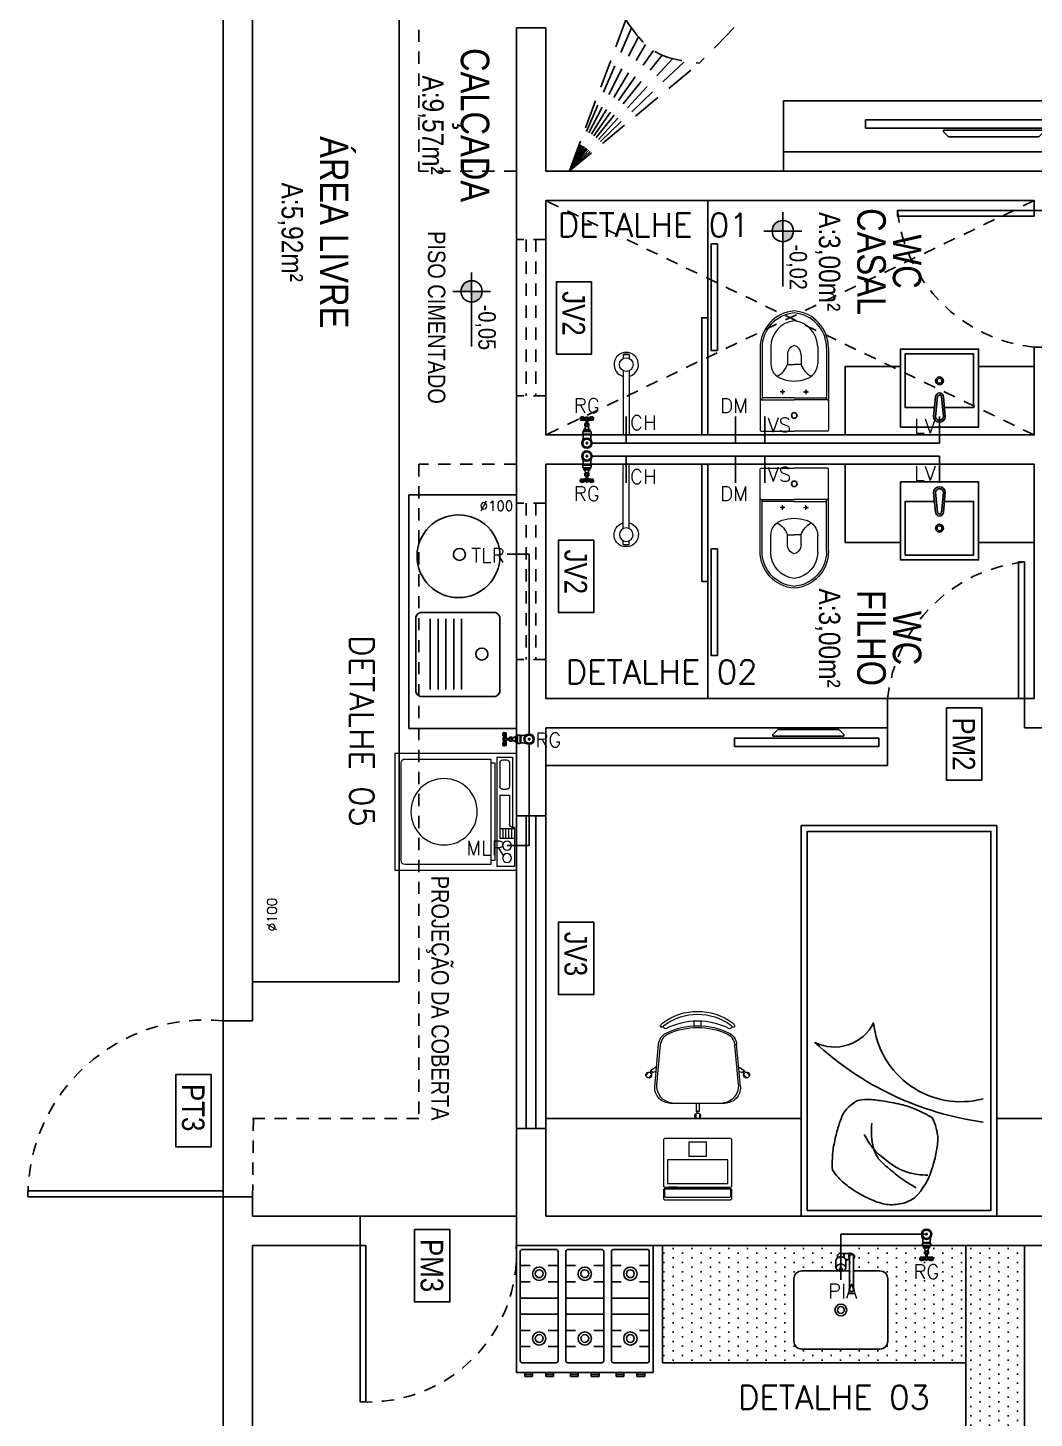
# Model space of a CAD drawing. Header units: millimetres. Extents: x 2993 to 6523, y 1057 to 2221.
# Drawn here: x 3009 to 3019.3, y 1149.06 to 1163.29 of the extents above; entities that cross this region are included whole.
import ezdxf
from ezdxf.enums import TextEntityAlignment as Align

# ---------------------------------------------------------------- set-up
doc = ezdxf.new("R2010")
doc.units = ezdxf.units.MM
doc.linetypes.add('HIDDEN2', pattern=[0.1875, 0.125, -0.0625])
doc.linetypes.add('LINHA_SIMETRIA', pattern=[0.25, 0.15, -0.1])
for name, color, linetype in [('a-pem-m', 6, 'Continuous'), ('AR-MOB', 252, 'Continuous'), ('AUXILIAR_VIPTEC', 1, 'Continuous'), ('Cnx_Agua_Fria_Det', 150, 'Continuous'), ('COTAS01', 7, 'Continuous'), ('DIVERSOS', 1, 'Continuous'), ('E-txt-g', 3, 'Continuous'), ('ESPECIFICAÇÃO02', 7, 'Continuous'), ('HIDRA', 4, 'Continuous'), ('LINHA_SIMETRIA', 1, 'LINHA_SIMETRIA'), ('MOB', 251, 'Continuous'), ('Texto-Tubos', 7, 'Continuous')]:
    doc.layers.add(name, color=color, linetype=linetype)
doc.layers.add('E-Lay-9', color=9, linetype='Continuous', lineweight=9)
doc.layers.add('E-Txt-W', color=7, linetype='Continuous', lineweight=20)
doc.styles.add('ADITIVOCAD', font='ROMANS.shx')
doc.styles.add('F2', font='ARIALN.TTF')
doc.styles.add('REG60', font='romans.shx', dxfattribs={"width": 0.8, "height": 0.15})
doc.styles.add('REG80', font='romans.shx', dxfattribs={"width": 0.8, "height": 0.2})
doc.styles.add('TCTUBOS-TXT', font='txt.shx')

# ---------------------------------------------------------------- blocks, each defined once
blk = doc.blocks.new('Fogão03_6')
at = {"layer": 'a-pem-m', "color": 8}
for p, q in [((-0.35, -0.65), (-0.35, 0)), ((-0.35, 0), (0.35, 0)), ((-0.35, 0), (0.35, 0)), ((-0.35, -0.65), (-0.35, 0)), ((-0.33, -0.59), (-0.33, -0.03)), ((-0.33, -0.59), (-0.33, -0.03)), ((-0.32, -0.02), (-0.1467, -0.02)), ((-0.32, -0.02), (-0.1467, -0.02)), ((-0.1367, -0.59), (-0.1367, -0.03)), ((-0.1367, -0.59), (-0.1367, -0.03)), ((-0.0967, -0.59), (-0.0967, -0.03)), ((-0.0967, -0.59), (-0.0967, -0.03)), ((-0.0867, -0.02), (0.0867, -0.02)), ((-0.0867, -0.02), (0.0867, -0.02)), ((0.0967, -0.59), (0.0967, -0.03)), ((0.0967, -0.59), (0.0967, -0.03)), ((0.1367, -0.59), (0.1367, -0.03)), ((0.1367, -0.59), (0.1367, -0.03)), ((0.1467, -0.02), (0.32, -0.02)), ((0.1467, -0.02), (0.32, -0.02)), ((0.33, -0.59), (0.33, -0.03)), ((0.33, -0.59), (0.33, -0.03)), ((0.35, -0.65), (0.35, 0)), ((0.35, -0.65), (0.35, 0)), ((-0.33, -0.1029), (-0.28, -0.1029)), ((-0.33, -0.1029), (-0.28, -0.1029)), ((-0.1867, -0.1029), (-0.1367, -0.1029)), ((-0.1867, -0.1029), (-0.1367, -0.1029)), ((-0.0967, -0.1029), (-0.0467, -0.1029)), ((-0.0967, -0.1029), (-0.0467, -0.1029)), ((0.0467, -0.1029), (0.0967, -0.1029)), ((0.0467, -0.1029), (0.0967, -0.1029)), ((0.1367, -0.1029), (0.1867, -0.1029)), ((0.1367, -0.1029), (0.1867, -0.1029)), ((0.28, -0.1029), (0.33, -0.1029)), ((0.28, -0.1029), (0.33, -0.1029)), ((-0.33, -0.1857), (-0.28, -0.1857)), ((-0.33, -0.1857), (-0.28, -0.1857)), ((-0.1867, -0.1857), (-0.1367, -0.1857)), ((-0.1867, -0.1857), (-0.1367, -0.1857)), ((-0.0967, -0.1857), (-0.0467, -0.1857)), ((-0.0967, -0.1857), (-0.0467, -0.1857)), ((0.0467, -0.1857), (0.0967, -0.1857)), ((0.0467, -0.1857), (0.0967, -0.1857)), ((0.1367, -0.1857), (0.1867, -0.1857)), ((0.1367, -0.1857), (0.1867, -0.1857)), ((0.28, -0.1857), (0.33, -0.1857)), ((0.28, -0.1857), (0.33, -0.1857)), ((-0.33, -0.2686), (-0.1367, -0.2686)), ((-0.33, -0.2686), (-0.1367, -0.2686)), ((-0.0967, -0.2686), (0.0967, -0.2686)), ((-0.0967, -0.2686), (0.0967, -0.2686)), ((0.1367, -0.2686), (0.33, -0.2686)), ((0.1367, -0.2686), (0.33, -0.2686)), ((-0.33, -0.3514), (-0.1367, -0.3514)), ((-0.33, -0.3514), (-0.1367, -0.3514)), ((-0.0967, -0.3514), (0.0967, -0.3514)), ((-0.0967, -0.3514), (0.0967, -0.3514)), ((0.1367, -0.3514), (0.33, -0.3514)), ((0.1367, -0.3514), (0.33, -0.3514)), ((-0.33, -0.4343), (-0.28, -0.4343)), ((-0.33, -0.4343), (-0.28, -0.4343)), ((-0.1867, -0.4343), (-0.1367, -0.4343)), ((-0.1867, -0.4343), (-0.1367, -0.4343)), ((-0.0967, -0.4343), (-0.0467, -0.4343)), ((-0.0967, -0.4343), (-0.0467, -0.4343)), ((0.0467, -0.4343), (0.0967, -0.4343)), ((0.0467, -0.4343), (0.0967, -0.4343)), ((0.1367, -0.4343), (0.1867, -0.4343)), ((0.1367, -0.4343), (0.1867, -0.4343)), ((0.28, -0.4343), (0.33, -0.4343)), ((0.28, -0.4343), (0.33, -0.4343)), ((-0.33, -0.5171), (-0.28, -0.5171)), ((-0.33, -0.5171), (-0.28, -0.5171)), ((-0.1867, -0.5171), (-0.1367, -0.5171)), ((-0.1867, -0.5171), (-0.1367, -0.5171)), ((-0.0967, -0.5171), (-0.0467, -0.5171)), ((-0.0967, -0.5171), (-0.0467, -0.5171)), ((0.0467, -0.5171), (0.0967, -0.5171)), ((0.0467, -0.5171), (0.0967, -0.5171)), ((0.1367, -0.5171), (0.1867, -0.5171)), ((0.1367, -0.5171), (0.1867, -0.5171)), ((0.28, -0.5171), (0.33, -0.5171)), ((0.28, -0.5171), (0.33, -0.5171)), ((-0.32, -0.6), (-0.1467, -0.6)), ((-0.32, -0.6), (-0.1467, -0.6)), ((-0.0867, -0.6), (0.0867, -0.6)), ((-0.0867, -0.6), (0.0867, -0.6)), ((0.1467, -0.6), (0.32, -0.6)), ((0.1467, -0.6), (0.32, -0.6)), ((-0.35, -0.65), (0.35, -0.65)), ((-0.35, -0.65), (0.35, -0.65)), ((-0.3068, -0.65), (-0.3068, -0.67)), ((-0.3068, -0.65), (-0.3068, -0.67)), ((-0.2669, -0.66), (-0.3068, -0.66)), ((-0.2669, -0.66), (-0.3068, -0.66)), ((-0.2669, -0.67), (-0.3068, -0.67)), ((-0.2669, -0.67), (-0.3068, -0.67)), ((-0.2669, -0.65), (-0.2669, -0.67)), ((-0.2669, -0.65), (-0.2669, -0.67)), ((-0.1998, -0.65), (-0.1998, -0.67)), ((-0.1998, -0.65), (-0.1998, -0.67)), ((-0.1599, -0.66), (-0.1998, -0.66)), ((-0.1599, -0.66), (-0.1998, -0.66)), ((-0.1599, -0.67), (-0.1998, -0.67)), ((-0.1599, -0.67), (-0.1998, -0.67)), ((-0.1599, -0.65), (-0.1599, -0.67)), ((-0.1599, -0.65), (-0.1599, -0.67)), ((-0.0734, -0.65), (-0.0734, -0.67)), ((-0.0734, -0.65), (-0.0734, -0.67)), ((-0.0335, -0.66), (-0.0734, -0.66)), ((-0.0335, -0.66), (-0.0734, -0.66)), ((-0.0335, -0.67), (-0.0734, -0.67)), ((-0.0335, -0.67), (-0.0734, -0.67)), ((-0.0335, -0.65), (-0.0335, -0.67)), ((-0.0335, -0.65), (-0.0335, -0.67)), ((0.0335, -0.65), (0.0335, -0.67)), ((0.0335, -0.65), (0.0335, -0.67)), ((0.0734, -0.66), (0.0335, -0.66)), ((0.0734, -0.66), (0.0335, -0.66)), ((0.0734, -0.67), (0.0335, -0.67)), ((0.0734, -0.67), (0.0335, -0.67)), ((0.0734, -0.65), (0.0734, -0.67)), ((0.0734, -0.65), (0.0734, -0.67)), ((0.1599, -0.65), (0.1599, -0.67)), ((0.1599, -0.65), (0.1599, -0.67)), ((0.1998, -0.66), (0.1599, -0.66)), ((0.1998, -0.66), (0.1599, -0.66)), ((0.1998, -0.67), (0.1599, -0.67)), ((0.1998, -0.67), (0.1599, -0.67)), ((0.1998, -0.65), (0.1998, -0.67)), ((0.1998, -0.65), (0.1998, -0.67)), ((0.2669, -0.65), (0.2669, -0.67)), ((0.2669, -0.65), (0.2669, -0.67)), ((0.3067, -0.66), (0.2669, -0.66)), ((0.3067, -0.66), (0.2669, -0.66)), ((0.3067, -0.67), (0.2669, -0.67)), ((0.3067, -0.67), (0.2669, -0.67)), ((0.3067, -0.65), (0.3067, -0.67)), ((0.3067, -0.65), (0.3067, -0.67))]:
    blk.add_line(p, q, dxfattribs=at)
for centre, radius in [((-0.2333, -0.1443), 0.0341), ((-0.2333, -0.1443), 0.0341), ((-0.2333, -0.1443), 0.02), ((-0.2333, -0.1443), 0.02), ((0, -0.1443), 0.0341), ((0, -0.1443), 0.0341), ((0, -0.1443), 0.02), ((0, -0.1443), 0.02), ((0.2333, -0.1443), 0.0341), ((0.2333, -0.1443), 0.0341), ((0.2333, -0.1443), 0.02), ((0.2333, -0.1443), 0.02), ((-0.2333, -0.4757), 0.0341), ((-0.2333, -0.4757), 0.0341), ((-0.2333, -0.4757), 0.02), ((-0.2333, -0.4757), 0.02), ((0, -0.4757), 0.0341), ((0, -0.4757), 0.0341), ((0, -0.4757), 0.02), ((0, -0.4757), 0.02), ((0.2333, -0.4757), 0.0341), ((0.2333, -0.4757), 0.0341), ((0.2333, -0.4757), 0.02), ((0.2333, -0.4757), 0.02)]:
    blk.add_circle(centre, radius, dxfattribs=at)
for centre, start, end in [((-0.32, -0.03), 89.99946, 179.99964), ((-0.32, -0.03), 89.99946, 179.99964), ((-0.1467, -0.03), 359.99964, 89.99946), ((-0.1467, -0.03), 359.99964, 89.99946), ((-0.0867, -0.03), 89.99946, 179.99964), ((-0.0867, -0.03), 89.99946, 179.99964), ((0.0867, -0.03), 359.99964, 89.99946), ((0.0867, -0.03), 359.99964, 89.99946), ((0.1467, -0.03), 89.99946, 179.99964), ((0.1467, -0.03), 89.99946, 179.99964), ((0.32, -0.03), 359.99964, 89.99946), ((0.32, -0.03), 359.99964, 89.99946), ((-0.32, -0.59), 179.99964, 269.99946), ((-0.32, -0.59), 179.99964, 269.99946), ((-0.1467, -0.59), 269.99946, 359.99964), ((-0.1467, -0.59), 269.99946, 359.99964), ((-0.0867, -0.59), 179.99964, 269.99946), ((-0.0867, -0.59), 179.99964, 269.99946), ((0.0867, -0.59), 269.99946, 359.99964), ((0.0867, -0.59), 269.99946, 359.99964), ((0.1467, -0.59), 179.99964, 269.99946), ((0.1467, -0.59), 179.99964, 269.99946), ((0.32, -0.59), 269.99946, 359.99964), ((0.32, -0.59), 269.99946, 359.99964)]:
    blk.add_arc(centre, 0.01, start, end, dxfattribs=at)
blk = doc.blocks.new('A$C656368A0')
at = {"layer": 'COTAS01', "color": 8}
for p, q in [((0, 1.1964), (0, 0)), ((0, 1.1964), (0.5505, 1.1964)), ((0.1097, 0.997), (0.1097, 0.6345)), ((0.1497, 0.997), (0.1497, 0.6345)), ((0.1897, 0.997), (0.1897, 0.6345)), ((0.2298, 0.997), (0.2298, 0.6345)), ((0.2698, 0.997), (0.2698, 0.6345)), ((0, 0), (0.5505, 0))]:
    blk.add_line(p, q, dxfattribs=at)
for centre in [(0.3736, 0.8158), (0.2591, 0.3053)]:
    blk.add_circle(centre, 0.0307, dxfattribs=at)
at = {"layer": 'ESPECIFICAÇÃO02', "color": 8}
blk.add_lwpolyline([(0.4658, 0.6329, -0.414214), (0.4357, 0.6029), (0.0655, 0.6029, -0.414214), (0.0354, 0.6329), (0.0354, 1.0032, -0.414214), (0.0655, 1.0332), (0.4357, 1.0332, -0.414214), (0.4658, 1.0032)], format="xyb", close=True, dxfattribs=at)
blk.add_circle((0.2541, 0.3149), 0.212, dxfattribs=at)
blk = doc.blocks.new('Maquina de Lavar')
at = {"layer": 'E-Lay-9', "color": 8}
for p, q in [((0.3, 0), (-0.3, 0)), ((-0.3, 0), (-0.3, -0.62)), ((-0.08, -0.01), (-0.28, -0.01)), ((-0.28, -0.01), (-0.28, -0.1)), ((-0.1357, -0.085), (-0.1357, -0.01)), ((-0.0857, -0.025), (-0.1357, -0.025)), ((-0.0857, -0.04), (-0.1357, -0.04)), ((-0.0857, -0.055), (-0.1357, -0.055)), ((-0.0857, -0.07), (-0.1357, -0.07)), ((-0.0857, -0.085), (-0.0857, -0.01)), ((-0.08, -0.01), (-0.08, -0.02)), ((0.28, -0.02), (-0.08, -0.02)), ((0.085, -0.035), (-0.065, -0.035)), ((0.085, -0.085), (0.085, -0.035)), ((0.115, -0.07), (0.115, -0.05)), ((0.25, -0.035), (0.13, -0.035)), ((0.265, -0.07), (0.265, -0.05)), ((0.28, -0.1), (0.28, -0.02)), ((0.3, -0.62), (0.3, 0)), ((0.28, -0.1), (-0.28, -0.1)), ((0.27, -0.13), (-0.27, -0.13)), ((-0.27, -0.13), (-0.27, -0.57)), ((0.25, -0.11), (-0.25, -0.11)), ((-0.25, -0.11), (-0.25, -0.13)), ((0.085, -0.085), (-0.1357, -0.085)), ((0.25, -0.085), (0.13, -0.085)), ((0.25, -0.13), (0.25, -0.11)), ((0.27, -0.57), (0.27, -0.13)), ((-0.3, -0.62), (0.3, -0.62)), ((-0.25, -0.59), (0.25, -0.59))]:
    blk.add_line(p, q, dxfattribs=at)
for centre, radius in [((-0.2372, -0.0475), 0.0227), ((-0.1735, -0.0475), 0.0227), ((0, -0.37), 0.1701)]:
    blk.add_circle(centre, radius, dxfattribs=at)
for centre, radius, start, end in [((-0.065, -0.02), 0.015, 180, 270), ((0.13, -0.05), 0.015, 90, 180), ((0.13, -0.07), 0.015, 180, 270), ((0.25, -0.05), 0.015, 360, 90), ((0.25, -0.07), 0.015, 270, 360), ((-0.25, -0.57), 0.02, 180, 270), ((0.25, -0.57), 0.02, 270, 360)]:
    blk.add_arc(centre, radius, start, end, dxfattribs=at)
blk = doc.blocks.new('REDE-flat-1')
at = {"color": 8, "linetype": 'HIDDEN2'}
for p, q in [((-0.0001, 0), (-0.7053, 0.0617)), ((-0.0001, 0), (-0.6878, 0.0141)), ((-0.0001, 0), (-0.6736, -0.0312)), ((-0.0001, 0), (-0.6631, -0.0753)), ((-0.0001, 0), (-0.6566, -0.1194)), ((-0.0001, 0), (-0.6532, -0.1645)), ((-0.0001, 0), (-0.6521, -0.2114)), ((-3.1043, -0.3468), (-2.4195, -0.081)), ((-3.1043, -0.3468), (-2.4421, -0.1395)), ((-3.1043, -0.3468), (-2.4584, -0.1911)), ((-3.1043, -0.3468), (-2.4674, -0.2376)), ((-3.1043, -0.3468), (-2.4686, -0.2811)), ((-3.1043, -0.3468), (-2.4617, -0.3236)), ((-3.1043, -0.3468), (-2.4477, -0.367)), ((-3.1043, -0.3468), (-2.4279, -0.413))]:
    blk.add_line(p, q, dxfattribs=at)
blk.add_lwpolyline([(-2.41, -0.4503), (-3.1043, -0.3468), (-2.4195, -0.081)], dxfattribs=at)
for centre, radius, start, end in [((-1.0734, -4.5387), 4.6565, 85.673, 106.80275), ((-2.0192, 4.1473), 4.6142, 265.14204, 287.23349)]:
    blk.add_arc(centre, radius, start, end, dxfattribs=at)
blk.add_open_spline([(-0.6522, -0.2597), (-0.6518, -0.1998), (-0.6511, -0.0744), (-0.6974, 0.0422), (-0.7215, 0.1031), (-0.7217, 0.1035), (-0.7219, 0.104), (-0.7221, 0.1045)], degree=3, knots=[0, 0, 0, 0, 0.1780514, 0.3725016, 0.3725016, 0.3725016, 0.3740121, 0.3740121, 0.3740121, 0.3740121], dxfattribs=at)
for points in [[(-0.7215, 0.1031), (-0.7217, 0.1035), (-0.7219, 0.104), (-0.7221, 0.1045)], [(-0.7221, 0.1045), (-0.4814, 0.0697), (-0.2407, 0.0348), (0, 0)], [(0, 0), (-0.2174, -0.0866), (-0.4348, -0.1731), (-0.6522, -0.2597)]]:
    blk.add_open_spline(points, degree=3, dxfattribs=at)
blk.add_spline([(-2.41, -0.4503), (-2.4687, -0.28), (-2.4195, -0.081)], degree=3, dxfattribs=at)
blk = doc.blocks.new('Cadeira')
at = {"layer": 'E-Lay-9', "color": 8}
for p, q in [((-0.0093, 0.0535), (-0.0093, 0.0769)), ((0.0096, 0.0535), (0.0096, 0.0769)), ((-0.1393, 0), (0.1393, 0)), ((-0.0075, 0), (-0.0075, 0.0425)), ((-0.0075, 0.0425), (-0.0056, 0.0425)), ((0.0056, 0.0425), (0.0075, 0.0425)), ((0.0075, 0), (0.0075, 0.0425)), ((-0.25, -0.1588), (-0.265, -0.1409)), ((-0.2355, -0.1467), (-0.2505, -0.1288)), ((-0.2192, -0.0836), (-0.1996, -0.3023)), ((-0.2087, -0.0936), (-0.1898, -0.2982)), ((0.2087, -0.0936), (0.1898, -0.2982)), ((0.2192, -0.0836), (0.1996, -0.3023)), ((0.2355, -0.1467), (0.2505, -0.1288)), ((0.25, -0.1588), (0.265, -0.1409)), ((-0.2398, -0.1647), (-0.2413, -0.1659)), ((-0.2133, -0.1847), (-0.2413, -0.1659)), ((-0.2298, -0.1563), (-0.2313, -0.1575)), ((-0.2144, -0.1618), (-0.2298, -0.1563)), ((0.2133, -0.1847), (0.2413, -0.1659)), ((0.2144, -0.1618), (0.2298, -0.1563)), ((0.2298, -0.1563), (0.2313, -0.1575)), ((0.2398, -0.1647), (0.2413, -0.1659)), ((-0.0175, -0.3961), (-0.0175, -0.4196)), ((0.0175, -0.3961), (0.0175, -0.4196))]:
    blk.add_line(p, q, dxfattribs=at)
blk.add_lwpolyline([(0.1631, -0.3812, -0.237888), (-0.1631, -0.3812, 0.605717), (-0.1738, -0.3953, 0.122717), (-0.17, -0.4, 0.323529), (0.17, -0.4, 0.122717), (0.1738, -0.3953, 0.605717)], format="xyb", close=True, dxfattribs=at)
for centre in [(0, 0.0466), (-0.2382, -0.1579), (0.2382, -0.1579)]:
    blk.add_circle(centre, 0.005, dxfattribs=at)
for centre, radius, start, end in [((0.0001, 0.0652), 0.015, 281.63338, 257.45365), ((-0.1393, -0.08), 0.08, 90, 182.56924), ((0, 0.0475), 0.0075, 221.81031, 318.18969), ((0.1393, -0.08), 0.08, 357.43076, 90), ((-0.1202, -0.0886), 0.0887, 95.59249, 183.25223), ((0.1202, -0.0886), 0.0887, 356.74777, 84.40751), ((-0.2502, -0.1438), 0.015, 322.54635, 298.36662), ((0.2502, -0.1438), 0.015, 241.63338, 217.45365), ((-0.2388, -0.1573), 0.0075, 261.81031, 358.18969), ((0.2388, -0.1573), 0.0075, 181.81031, 278.18969), ((-0.1299, -0.296), 0.07, 185.12125, 243.60471), ((-0.1201, -0.2918), 0.07, 185.2999, 245.73609), ((0, -0.0254), 0.3622, 245.73609, 294.26391), ((0.1201, -0.2918), 0.07, 294.26391, 354.7001), ((0.1299, -0.296), 0.07, 296.39529, 354.87875), ((-0.1819, -0.3961), 0.00782, 29.81088, 225.32554), ((-0.1625, -0.39), 0.0275, 205.14546, 233.45713), ((0, -0.1648), 0.3052, 234.12379, 305.87621), ((-0.1625, -0.39), 0.0125, 205.14546, 233.1301), ((0, -0.0343), 0.3622, 243.60471, 296.39529), ((0.1819, -0.3961), 0.00782, 314.67446, 150.18912), ((0.1625, -0.39), 0.0275, 306.54287, 334.85454)]:
    blk.add_arc(centre, radius, start, end, dxfattribs=at)
blk = doc.blocks.new('Notebook')
at = {"layer": 'E-Lay-9', "color": 8}
for p, q in [((-0.175, 0.305), (-0.175, 0.3)), ((-0.175, 0.3), (-0.175, 0.265)), ((0.165, 0.315), (-0.165, 0.315)), ((0.175, 0.3), (0.175, 0.305)), ((0.175, 0.265), (0.175, 0.3)), ((-0.165, 0.255), (0.165, 0.255))]:
    blk.add_line(p, q, dxfattribs=at)
for points in [[(-0.165, 0.26), (0.165, 0.26, 0.414214), (0.17, 0.265), (0.17, 0.295, 0.414214), (0.165, 0.3), (-0.165, 0.3, 0.414214), (-0.17, 0.295), (-0.17, 0.265, 0.414214)], [(-0.165, 0), (0.165, 0, 0.414214), (0.175, 0.01), (0.175, 0.24, 0.414214), (0.165, 0.25), (-0.165, 0.25, 0.414214), (-0.175, 0.24), (-0.175, 0.01, 0.414214)]]:
    blk.add_lwpolyline(points, format="xyb", close=True, dxfattribs=at)
for points in [[(-0.155, 0.11), (0.155, 0.11), (0.155, 0.23), (-0.155, 0.23)], [(-0.105, 0.25), (-0.145, 0.25), (-0.145, 0.255), (-0.105, 0.255)], [(0.105, 0.25), (0.145, 0.25), (0.145, 0.255), (0.105, 0.255)], [(-0.045, 0.02), (0.045, 0.02), (0.045, 0.09), (-0.045, 0.09)]]:
    blk.add_lwpolyline(points, close=True, dxfattribs=at)
for centre, start, end in [((-0.165, 0.305), 90, 180), ((0.165, 0.305), 0, 90), ((-0.165, 0.265), 180, 270), ((0.165, 0.265), 270, 360)]:
    blk.add_arc(centre, 0.01, start, end, dxfattribs=at)
blk = doc.blocks.new('TXT-AMB75')
at = {"layer": 'E-txt-g', "style": 'REG80', "width": 0.8, "flags": 8}
blk.add_attdef('TXT', text='', height=0.2, dxfattribs=at).set_placement((0.0055, 0.2964), align=Align.CENTER)
at = {"layer": 'E-Txt-W', "style": 'REG60', "width": 0.8, "flags": 8}
blk.add_attdef('TXT', text='', height=0.15, dxfattribs=at).set_placement((0.0055, 0.0271), align=Align.CENTER)
blk = doc.blocks.new('NIVEL')
at = {"layer": 'DIVERSOS'}
h = blk.add_hatch(color=7, dxfattribs=at)
h.paths.add_polyline_path([(0, 0.137, 0.414214), (-0.137, 0), (0, 0)])
h.paths.add_polyline_path([(0, 0), (0, -0.137, 0.414214), (0.137, 0)])
at = {"layer": 'DIVERSOS', "color": 7}
for p, q in [((0, 0.242), (0, -0.242)), ((0.709, 0), (-0.242, 0))]:
    blk.add_line(p, q, dxfattribs=at)
blk.add_circle((0, 0), 0.137, dxfattribs=at)
blk = doc.blocks.new('vaso-s')
at = {"color": 8}
for start, end in [(0, 180), (180, 0)]:
    blk.add_arc((0.08, 0), 0.0143, start, end, dxfattribs=at)
at = {"layer": 'E-Lay-9', "color": 8}
for p, q in [((0, 0.17), (0, 0)), ((0.4256, 0.175), (0.005, 0.175)), ((0.16, 0.17), (0.16, 0.17)), ((0.16, 0.17), (0.16, 0)), ((0.4256, 0.165), (0.165, 0.165)), ((0.17, 0), (0.17, 0.16)), ((0.2013, 0.0479), (0.2013, 0.0722)), ((0.4306, 0.12), (0.3459, 0.12)), ((0.2134, 0.06), (0.1891, 0.06)), ((0.3406, 0.035), (0.3406, 0)), ((0.3906, 0.035), (0.3406, 0.035)), ((0, -0.17), (0, 0)), ((0.16, -0.17), (0.16, 0)), ((0.17, 0), (0.17, -0.1601)), ((0.2134, -0.06), (0.1891, -0.06)), ((0.2013, -0.0479), (0.2013, -0.0722)), ((0.3406, -0.035), (0.3406, 0)), ((0.3906, -0.035), (0.3406, -0.035)), ((0.4306, -0.12), (0.3459, -0.12)), ((0.4256, -0.175), (0.005, -0.175)), ((0.16, -0.17), (0.16, -0.17)), ((0.4256, -0.165), (0.165, -0.165))]:
    blk.add_line(p, q, dxfattribs=at)
for centre in [(0.2013, 0.06), (0.2013, -0.06)]:
    blk.add_circle(centre, 0.005, dxfattribs=at)
for centre, radius, start, end in [((0.005, 0.17), 0.005, 90, 180), ((0.155, 0.17), 0.005, 0, 90), ((0.165, 0.17), 0.00495, 180, 270), ((0.165, 0.16), 0.00495, 0, 90), ((0.4256, -0.015), 0.19, 4.52806, 90), ((0.4256, -0.015), 0.18, 4.78019, 90), ((0.3459, 0.0375), 0.0825, 90, 163.03545), ((0.3754, 0.1358), 0.1066, 206.93947, 250.96472), ((0.4306, -0.015), 0.135, 6.37937, 90), ((0.518, -0.015), 0.2624, 163.03545, 176.7233), ((0.3906, -0.015), 0.05, 17.4576, 90), ((0.518, 0.015), 0.2624, 183.2767, 196.96455), ((0.3459, -0.0375), 0.0825, 196.96455, 270), ((0.3754, -0.1358), 0.1066, 109.03528, 153.06053), ((0.3906, 0.015), 0.05, 270, 342.5424), ((0.4256, 0.015), 0.19, 270, 355.47194), ((0.4256, 0.015), 0.18, 270, 355.21981), ((0.4306, 0.015), 0.135, 270, 353.62063), ((0.005, -0.17), 0.005, 180, 270), ((0.155, -0.17), 0.005, 270, 0), ((0.165, -0.17), 0.00495, 90, 180), ((0.165, -0.1601), 0.00495, 270, 0)]:
    blk.add_arc(centre, radius, start, end, dxfattribs=at)
blk = doc.blocks.new('Chuveiro')
at = {"layer": 'E-Lay-9', "color": 8}
for p, q in [((-0.0311, 0.0156), (-0.3604, 0.0156)), ((0.0509, 0.0156), (0.0311, 0.0156)), ((0.0509, 0.0156), (0.0509, -0.0156)), ((-0.0311, -0.0156), (-0.3604, -0.0156)), ((0.0509, -0.0156), (0.0311, -0.0156))]:
    blk.add_line(p, q, dxfattribs=at)
blk.add_circle((0, 0), 0.0348, dxfattribs=at)
for centre, radius, start, end in [((0, 0), 0.0624, 194.4775, 165.5225), ((0.0093, 0), 0.0444, 339.42663, 20.57337)]:
    blk.add_arc(centre, radius, start, end, dxfattribs=at)
blk = doc.blocks.new('CUBA QUADRADA-flat-4-flat-1')
at = {"layer": 'MOB'}
blk.add_lwpolyline([(0, -0.2), (0.4, -0.2), (0.4, 0.2), (0, 0.2)], close=True, dxfattribs=at)
blk.add_lwpolyline([(0.1, -0.0255), (0.1, -0.175), (0.375, -0.175), (0.375, 0.175), (0.1, 0.175), (0.1, 0.0255)], dxfattribs=at)
for points in [[(0.155, -0.02), (0.055, -0.03, -1), (0.055, 0.03), (0.155, 0.02, -1)], [(0.155, -0.01), (0.055, -0.02, -1), (0.055, 0.02), (0.155, 0.01, -1)]]:
    blk.add_lwpolyline(points, format="xyb", close=True, dxfattribs=at)
for radius in [0.02, 0.0125]:
    blk.add_circle((0.2375, 0), radius, dxfattribs=at)
blk = doc.blocks.new("AFPVC'110088- 212")
for p, q in [((-3.27, 11.81), (-3.43, 12.54)), ((-3.27, 12.54), (-2.46, 12.54)), ((-3.27, 11.81), (3.27, 11.81)), ((-2.42, 12.82), (-2.67, 12.54)), ((-2.16, 12.54), (-1.46, 12.54)), ((-2.07, 13.04), (-1.23, 13.04)), ((-2.06, 13.09), (-1.65, 13.09)), ((-1.55, 7.01), (-1.11, 7.27)), ((-1.52, 13.09), (-0.17, 13.09)), ((-1.31, 12.64), (-1.19, 12.92)), ((-1.1, 12.64), (-1, 12.92)), ((-1.01, 8.77), (-1.01, 10.06)), ((-1.01, 10.06), (1.01, 10.06)), ((-1.01, 8.77), (1.01, 8.77)), ((-0.97, 12.54), (-0.36, 12.54)), ((-0.78, 8.56), (-0.86, 7.63)), ((-0.85, 13.04), (-0.17, 13.04)), ((-0.78, 8.56), (0.78, 8.56)), ((-0.72, 11.32), (-0.72, 11.81)), ((0.72, 11.32), (-0.72, 11.32)), ((-0.67, 8.56), (-0.67, 8.77)), ((-0.32, 10.06), (-0.32, 11.32)), ((-0.19, 12.76), (-0.15, 13.34)), ((0.19, 12.76), (0.15, 13.34)), ((1.52, 13.09), (0.17, 13.09)), ((0.85, 13.04), (0.17, 13.04)), ((0.32, 10.06), (0.32, 11.32)), ((0.97, 12.54), (0.36, 12.54)), ((0.67, 8.56), (0.67, 8.77)), ((0.72, 11.32), (0.72, 11.81)), ((0.78, 8.56), (0.86, 7.63)), ((1.1, 12.64), (1, 12.92)), ((1.01, 10.06), (1.01, 8.77)), ((1.55, 7.01), (1.11, 7.27)), ((1.31, 12.64), (1.19, 12.92)), ((2.07, 13.04), (1.23, 13.04)), ((2.16, 12.54), (1.46, 12.54)), ((2.06, 13.09), (1.65, 13.09)), ((2.42, 12.82), (2.67, 12.54)), ((3.27, 12.54), (2.46, 12.54)), ((3.27, 11.81), (3.43, 12.54)), ((-2.13, 5.77), (-2.13, 4.74)), ((-1.93, 5.97), (-1.55, 6.13)), ((-1.93, 5.97), (1.93, 5.97)), ((-1.93, 4.22), (-1.93, 3)), ((-1.83, 5.97), (1.83, 5.97)), ((-1.55, 6.13), (-1.55, 7.01)), ((-1.55, 7.01), (1.55, 7.01)), ((1.55, 6.13), (1.55, 7.01)), ((1.93, 5.97), (1.55, 6.13)), ((1.93, 4.22), (1.93, 3)), ((2.13, 5.77), (2.13, 4.74))]:
    blk.add_line(p, q)
blk.add_circle((0, 0), 2.63)
for centre, radius, start, end in [((-2.69, 12.72), 0.756, 90, 193.84551), ((-2.67, 12.69), 0.61, 90, 193.84551), ((-2.67, 12.97), 0.508, 28.48838, 92.48172), ((-2.66, 12.93), 0.365, 21.09988, 91.90671), ((-1.27, 12.5), 1.19, 130.47296, 178.11306), ((-0.59, 12.54), 1.56, 161.27334, 180.14642), ((-1.71, 12.96), 0.371, 121.61608, 166.33903), ((-1.86, 13.19), 0.283, 37.60898, 135.21422), ((-1.85, 13.09), 0.194, 346.86247, 108.26265), ((-1.96, 13.07), 0.437, 357.13947, 42.84783), ((-1.51, 12.78), 0.241, 280.65352, 325.64422), ((-1.29, 12.95), 0.111, 341.99097, 54.86441), ((-1.48, 7.79), 0.639, 305.59569, 345.8272), ((-0.97, 12.67), 0.132, 193.72144, 269.66978), ((-0.84, 12.88), 0.166, 93.34062, 165.59176), ((-0.58, 12.88), 0.41, 303.20822, 342.70922), ((0, 13.32), 0.147, 6.95811, 173.04189), ((0.58, 12.88), 0.41, 197.29078, 236.79178), ((0.84, 12.88), 0.166, 14.40824, 86.65938), ((1.48, 7.79), 0.639, 194.1728, 234.40431), ((0.97, 12.67), 0.132, 270.33022, 346.27856), ((1.29, 12.95), 0.111, 125.13559, 198.00903), ((1.51, 12.78), 0.241, 214.35578, 259.34648), ((1.96, 13.07), 0.437, 137.15217, 182.86053), ((1.86, 13.19), 0.283, 44.78578, 142.39102), ((1.85, 13.09), 0.194, 71.73735, 193.13753), ((1.71, 12.96), 0.371, 13.66097, 58.38392), ((1.27, 12.5), 1.19, 1.88694, 49.52704), ((0.59, 12.54), 1.56, 359.85358, 18.72666), ((2.67, 12.97), 0.508, 87.51828, 151.51162), ((2.66, 12.93), 0.365, 88.09329, 158.90012), ((2.67, 12.69), 0.61, 346.15449, 90), ((2.69, 12.72), 0.756, 346.15449, 90), ((-6.69, 3.03), 4.76, 340.42963, 359.71428), ((-1.93, 5.77), 0.2, 90, 180), ((-1.93, 4.74), 0.2, 180, 225), ((-2.52, 4.21), 0.588, 0.60595, 40.59226), ((1.93, 5.77), 0.2, 0, 90), ((2.52, 4.21), 0.588, 139.40767, 179.39872), ((6.69, 3.03), 4.76, 180.28572, 199.57037), ((1.93, 4.74), 0.2, 315, 0)]:
    blk.add_arc(centre, radius, start, end)
at = {"layer": 'AUXILIAR_VIPTEC'}
for p, q in [((-0.51, 9.95), (-0.51, 8.77)), ((0.51, 9.95), (0.51, 8.77)), ((-2.07, 4.6), (2.07, 4.6)), ((-1.93, 4.22), (1.93, 4.22)), ((-1.55, 6.13), (1.55, 6.13)), ((-0.74, 7.01), (-0.74, 6.13)), ((0, 4.22), (1.93, 4.22)), ((0.76, 7.01), (0.76, 6.13))]:
    blk.add_line(p, q, dxfattribs=at)
for radius in [2.43, 2.12]:
    blk.add_circle((0, 0), radius, dxfattribs=at)
for centre, radius, start, end in [((-0.76, 9.71), 0.342, 43.3383, 136.6617), ((0, 8.77), 1.28, 66.42411, 113.57589), ((0.76, 9.71), 0.342, 43.3383, 136.6617)]:
    blk.add_arc(centre, radius, start, end, dxfattribs=at)
at = {"layer": 'LINHA_SIMETRIA', "ltscale": 0.05}
for p, q in [((-0.7, 0), (0.7, 0)), ((0, -0.7), (0, 0.7))]:
    blk.add_line(p, q, dxfattribs=at)

msp = doc.modelspace()

# ---------------------------------------------------------------- hatches: boundary and pattern name
at = {"layer": 'AR-MOB'}
h = msp.add_hatch(dxfattribs=at)
h.set_pattern_fill('DOTS', color=256, scale=0.06, angle=-90, style=0)
h.set_pattern_definition([(270, (998.307285, 11696.25437), (0.09525, -0.047625), [0, -0.09525])])
h.paths.add_polyline_path([(3018.603, 1148.623), (3019.203, 1148.623), (3019.203, 1150.823), (3018.603, 1150.823), (3018.603, 1149.623)])
h.paths.add_polyline_path([(3018.603, 1150.823), (3015.498, 1150.823), (3015.498, 1149.623), (3018.603, 1149.623)])
h.paths.add_polyline_path([(3017.374, 1150.672, 0.189713), (3017.368, 1150.689, 0.137259), (3017.344, 1150.704, 0.071352), (3017.324, 1150.707, 0.071352), (3017.305, 1150.704, 0.082828), (3017.289, 1150.697, 0.162454), (3017.274, 1150.677), (3017.274, 1150.672, -0.133256), (3017.278, 1150.685, -0.106756), (3017.289, 1150.697, -0.082828), (3017.305, 1150.704, -0.071352), (3017.324, 1150.707, -0.106527), (3017.353, 1150.701, -0.211554), (3017.374, 1150.677)], flags=16)
h.paths.add_polyline_path([(3017.324, 1150.561, -0.053307), (3017.309, 1150.563), (3016.924, 1150.563, 0.414214), (3016.844, 1150.483), (3016.844, 1149.843, 0.414214), (3016.924, 1149.763), (3017.724, 1149.763, 0.414214), (3017.804, 1149.843), (3017.804, 1150.483, 0.414214), (3017.724, 1150.563), (3017.454, 1150.563), (3017.454, 1150.386, -2), (3017.414, 1150.386), (3017.414, 1150.563), (3017.339, 1150.563, -0.053307)], flags=16)
h.paths.add_polyline_path([(3017.312, 1150.588, -0.373013), (3017.34, 1150.586, -0.286054), (3017.335, 1150.574, -0.082828), (3017.33, 1150.572, -0.332025), (3017.312, 1150.576, -0.519898)], flags=16)

# ---------------------------------------------------------------- linework, layer by layer
at = {"layer": 'AR-MOB', "linetype": 'Continuous'}
for p, q in [((3011.003, 1173.823), (3011.003, 1153.123)), ((3011.003, 1173.823), (3011.003, 1153.123)), ((3011.303, 1173.823), (3011.303, 1153.123)), ((3012.803, 1169.323), (3012.803, 1158.511)), ((3014.003, 1163.292), (3014.003, 1155.223)), ((3014.303, 1163.292), (3014.003, 1163.292)), ((3014.303, 1163.292), (3014.303, 1161.823)), ((3014.303, 1162.823), (3014.303, 1161.823)), ((3022.703, 1161.823), (3014.303, 1161.823)), ((3014.303, 1161.523), (3014.303, 1159.123)), ((3014.303, 1161.523), (3014.303, 1159.123)), ((3019.303, 1161.523), (3014.303, 1161.523)), ((3019.303, 1161.523), (3017.003, 1161.523)), ((3019.303, 1161.523), (3018.603, 1161.523)), ((3019.303, 1161.423), (3019.303, 1161.523)), ((3019.603, 1161.423), (3019.303, 1161.423)), ((3019.603, 1161.423), (3019.303, 1161.423)), ((3019.603, 1161.423), (3019.303, 1161.423)), ((3019.303, 1159.123), (3019.303, 1160.023)), ((3019.603, 1160.023), (3019.303, 1160.023)), ((3019.603, 1160.023), (3019.303, 1160.023)), ((3019.303, 1159.123), (3014.303, 1159.123)), ((3019.303, 1159.123), (3014.303, 1159.123)), ((3014.303, 1158.823), (3014.303, 1156.423)), ((3014.303, 1158.823), (3014.303, 1156.423)), ((3019.303, 1158.823), (3014.303, 1158.823)), ((3019.303, 1158.823), (3017.003, 1158.823)), ((3019.303, 1156.423), (3019.303, 1158.823)), ((3012.803, 1158.511), (3012.803, 1153.523)), ((3017.803, 1156.423), (3014.303, 1156.423)), ((3017.803, 1156.123), (3017.803, 1156.423)), ((3019.303, 1156.423), (3019.203, 1156.423)), ((3019.203, 1156.123), (3019.203, 1156.423)), ((3014.303, 1156.123), (3014.303, 1155.223)), ((3014.303, 1156.123), (3014.303, 1155.223)), ((3017.803, 1156.123), (3014.303, 1156.123)), ((3022.403, 1156.123), (3019.203, 1156.123)), ((3014.303, 1155.223), (3014.003, 1155.223)), ((3011.303, 1153.523), (3012.803, 1153.523)), ((3011.003, 1153.123), (3011.303, 1153.123)), ((3011.003, 1153.123), (3011.003, 1151.323)), ((3014.003, 1152.023), (3014.003, 1151.123)), ((3014.303, 1152.023), (3014.003, 1152.023)), ((3014.303, 1152.023), (3014.303, 1151.123)), ((3014.303, 1152.023), (3014.303, 1151.123)), ((3011.003, 1151.323), (3011.003, 1124.423)), ((3011.003, 1151.323), (3011.003, 1124.423)), ((3011.003, 1151.323), (3011.303, 1151.323)), ((3011.303, 1151.323), (3011.303, 1151.123)), ((3011.303, 1151.123), (3012.403, 1151.123)), ((3014.003, 1151.123), (3012.403, 1151.123)), ((3012.403, 1151.123), (3012.403, 1150.823)), ((3014.003, 1151.123), (3014.003, 1150.823)), ((3020.603, 1151.123), (3014.303, 1151.123)), ((3011.303, 1150.823), (3011.303, 1145.823)), ((3012.403, 1150.823), (3011.303, 1150.823)), ((3020.603, 1150.823), (3014.003, 1150.823)), ((3018.603, 1150.823), (3018.603, 1148.623)), ((3019.203, 1148.623), (3019.203, 1150.823))]:
    msp.add_line(p, q, dxfattribs=at)
at = {"layer": 'AR-MOB', "linetype": 'HIDDEN2'}
for p, q in [((3013.003, 1169.123), (3013.003, 1161.823)), ((3014.003, 1161.823), (3013.003, 1161.823)), ((3019.303, 1161.523), (3014.303, 1159.123)), ((3019.303, 1159.123), (3014.303, 1161.523)), ((3014.303, 1161.123), (3014.003, 1161.123)), ((3014.103, 1161.123), (3014.103, 1159.523)), ((3014.203, 1161.123), (3014.203, 1159.523)), ((3014.303, 1159.523), (3014.003, 1159.523)), ((3013.003, 1158.823), (3013.003, 1152.123)), ((3014.003, 1158.823), (3013.003, 1158.823)), ((3014.303, 1158.423), (3014.003, 1158.423)), ((3014.103, 1158.423), (3014.103, 1156.823)), ((3014.203, 1158.423), (3014.203, 1156.823)), ((3014.303, 1156.823), (3014.003, 1156.823)), ((3011.303, 1152.123), (3013.003, 1152.123)), ((3011.311, 1152.123), (3011.303, 1151.323))]:
    msp.add_line(p, q, dxfattribs=at)
at = {"layer": 'AR-MOB'}
for p, q in [((3016.737, 1162.546), (3021.088, 1162.546)), ((3016.737, 1161.823), (3016.737, 1162.546)), ((3016.737, 1162.023), (3021.088, 1162.023)), ((3015.963, 1159.123), (3015.963, 1161.523)), ((3015.963, 1158.823), (3015.963, 1156.423)), ((3017.803, 1156.423), (3019.143, 1156.423)), ((3017.803, 1156.123), (3017.803, 1155.739)), ((3014.303, 1155.739), (3017.803, 1155.739)), ((3014.003, 1152.023), (3014.003, 1155.223)), ((3014.103, 1152.023), (3014.103, 1155.223)), ((3014.203, 1152.023), (3014.203, 1155.223)), ((3014.303, 1152.023), (3014.303, 1155.223)), ((3016.919, 1152.123), (3014.303, 1152.123)), ((3015.498, 1150.823), (3015.498, 1149.623)), ((3018.603, 1150.823), (3018.603, 1149.623)), ((3017.414, 1150.681), (3017.373, 1150.681)), ((3015.498, 1149.623), (3018.603, 1149.623))]:
    msp.add_line(p, q, dxfattribs=at)
at = {"layer": 'AR-MOB', "ltscale": 0.5}
msp.add_line((3018.919, 1152.123), (3019.743, 1152.123), dxfattribs=at)
at = {"layer": 'AR-MOB'}
for points in [[(3017.577, 1162.35), (3017.577, 1162.265), (3020.173, 1162.265), (3020.173, 1162.35)], [(3018.376, 1162.245), (3018.376, 1162.228), (3018.427, 1162.177), (3019.35, 1162.177), (3019.402, 1162.228), (3019.402, 1162.245)], [(3019.303, 1161.363), (3019.303, 1161.423), (3017.903, 1161.423), (3017.903, 1161.363)], [(3016.061, 1159.989), (3015.996, 1159.989), (3015.996, 1161.08), (3016.061, 1161.08)], [(3014.773, 1160.692), (3014.773, 1159.951), (3014.412, 1159.951), (3014.412, 1160.692)], [(3015.963, 1159.123), (3015.901, 1159.123), (3015.901, 1160.323), (3015.963, 1160.323)], [(3015.963, 1158.823), (3015.901, 1158.823), (3015.901, 1157.623), (3015.963, 1157.623)], [(3014.794, 1158.046), (3014.794, 1157.305), (3014.433, 1157.305), (3014.433, 1158.046)], [(3016.061, 1157.956), (3015.996, 1157.956), (3015.996, 1156.866), (3016.061, 1156.866)], [(3019.143, 1156.423), (3019.203, 1156.423), (3019.203, 1157.823), (3019.143, 1157.823)], [(3018.766, 1156.328), (3018.766, 1155.587), (3018.406, 1155.587), (3018.406, 1156.328)], [(3016.627, 1156.039), (3016.627, 1156.056), (3016.678, 1156.108), (3017.303, 1156.108), (3017.354, 1156.056), (3017.354, 1156.039)], [(3016.236, 1155.934), (3016.236, 1156.02), (3017.711, 1156.02), (3017.711, 1155.934)], [(3016.919, 1151.123), (3018.919, 1151.123), (3018.919, 1155.123), (3016.919, 1155.123)], [(3016.979, 1151.183), (3018.859, 1151.183), (3018.859, 1155.063), (3016.979, 1155.063)], [(3014.794, 1154.134), (3014.794, 1153.392), (3014.433, 1153.392), (3014.433, 1154.134)], [(3010.879, 1152.575), (3010.879, 1151.833), (3010.519, 1151.833), (3010.519, 1152.575)], [(3011.003, 1151.323), (3011.003, 1151.383), (3009.003, 1151.383), (3009.003, 1151.323)], [(3013.322, 1150.987), (3013.322, 1150.246), (3012.961, 1150.246), (3012.961, 1150.987)], [(3012.403, 1150.823), (3012.403, 1149.223), (3012.463, 1149.223), (3012.463, 1150.823)]]:
    msp.add_lwpolyline(points, close=True, dxfattribs=at)
for points in [[(3018.733, 1159.823), (3019.303, 1159.823), (3019.303, 1159.123), (3017.368, 1159.123), (3017.368, 1159.823), (3017.933, 1159.823)], [(3018.733, 1158.023), (3019.303, 1158.023), (3019.303, 1158.823), (3017.368, 1158.823), (3017.368, 1158.023), (3017.933, 1158.023)]]:
    msp.add_lwpolyline(points, dxfattribs=at)
for points in [[(3018.779, 1152.325, -0.460104), (3017.659, 1153.103, -0.414214), (3017.059, 1152.903, 0.154765), (3018.779, 1152.088)], [(3017.487, 1152.305, 0.040453), (3017.405, 1152.243, 0.121269), (3017.329, 1152.131, 0.020937), (3017.294, 1152.025, 0.015911), (3017.258, 1151.883, 0.04249), (3017.237, 1151.719, 0.020654), (3017.237, 1151.596, 0.022056), (3017.295, 1151.523, 0.064376), (3017.421, 1151.413, 0.03352), (3017.586, 1151.316, 0.039598), (3017.737, 1151.256, 0.109626), (3017.887, 1151.244, 0.257026), (3018.161, 1151.412, 0.075208), (3018.242, 1151.564, 0.030275), (3018.293, 1151.741, 0.036967), (3018.315, 1151.891, 0.089016), (3018.3, 1152.024, 0.036988), (3018.26, 1152.132, 0.030345), (3018.087, 1152.22, 0.04596), (3017.939, 1152.268, 0.01901), (3017.743, 1152.305, 0.025886), (3017.597, 1152.319, 0.088683), (3017.485, 1152.304, 0.020726)], [(3017.642, 1152.075, 0.103492), (3017.659, 1151.819, 0.14369), (3017.759, 1151.66, 0.007817), (3017.848, 1151.584, 0.010698), (3017.915, 1151.53, 0.020146), (3017.993, 1151.476, 0.015912), (3018.096, 1151.414)], [(3017.564, 1151.959, 0.040593), (3017.644, 1151.831, 0.055645), (3017.72, 1151.751, 0.015363), (3017.788, 1151.696, 0.01263), (3017.876, 1151.634, 0.082628), (3018.013, 1151.572, 0.061291), (3018.213, 1151.543)], [(3017.274, 1150.597), (3017.274, 1150.672, -0.133256), (3017.278, 1150.685, -0.106756), (3017.289, 1150.697, -0.082828), (3017.305, 1150.704, -0.071352), (3017.324, 1150.707, -0.071352), (3017.344, 1150.704, -0.082828), (3017.36, 1150.697, -0.106756), (3017.371, 1150.685, -0.133256), (3017.374, 1150.672), (3017.374, 1150.597)], [(3017.289, 1150.697), (3017.289, 1150.711, -0.546464), (3017.339, 1150.743, 0.10784), (3017.347, 1150.741), (3017.434, 1150.741)], [(3017.339, 1150.743, -0.293273), (3017.359, 1150.711), (3017.359, 1150.697)], [(3017.454, 1150.563), (3017.724, 1150.563, -0.414214), (3017.804, 1150.483), (3017.804, 1149.843, -0.414214), (3017.724, 1149.763), (3016.924, 1149.763, -0.414214), (3016.844, 1149.843), (3016.844, 1150.483, -0.414214), (3016.924, 1150.563), (3017.309, 1150.563)], [(3017.344, 1150.563), (3017.414, 1150.563, -0.414214)]]:
    msp.add_lwpolyline(points, format="xyb", dxfattribs=at)
for points in [[(3017.374, 1150.597, -0.133256), (3017.371, 1150.584, -0.106756), (3017.36, 1150.572, -0.082828), (3017.344, 1150.564, -0.071352), (3017.324, 1150.561, -0.071352), (3017.305, 1150.564, -0.082828), (3017.289, 1150.572, -0.106756), (3017.278, 1150.584, -0.133256), (3017.274, 1150.597, -0.133256), (3017.278, 1150.609, -0.106756), (3017.289, 1150.622, -0.082828), (3017.305, 1150.629, -0.071352), (3017.324, 1150.632, -0.071352), (3017.344, 1150.629, -0.082828), (3017.36, 1150.622, -0.106756), (3017.371, 1150.609, -0.133256)], [(3017.454, 1150.711), (3017.454, 1150.371, -1), (3017.414, 1150.371), (3017.414, 1150.711, -1)], [(3017.309, 1150.582, -0.133256), (3017.31, 1150.585, -0.106756), (3017.314, 1150.589, -0.082828), (3017.318, 1150.591, -0.071352), (3017.324, 1150.592, -0.071352), (3017.33, 1150.591, -0.082828), (3017.335, 1150.589, -0.106756), (3017.338, 1150.585, -0.133256), (3017.339, 1150.582, -0.133256), (3017.338, 1150.578, -0.106756), (3017.335, 1150.574, -0.082828), (3017.33, 1150.572, -0.071352), (3017.324, 1150.571, -0.071352), (3017.318, 1150.572, -0.082828), (3017.314, 1150.574, -0.106756), (3017.31, 1150.578, -0.133256)]]:
    msp.add_lwpolyline(points, format="xyb", close=True, dxfattribs=at)
for radius in [0.06, 0.035]:
    msp.add_circle((3017.324, 1150.163), radius, dxfattribs=at)
at = {"layer": 'AR-MOB', "linetype": 'HIDDEN2'}
for centre, radius, start, end in [((3019.464, 1161.584), 1.57, 185.9062, 264.0938), ((3019.364, 1156.261), 1.57, 95.9062, 174.0938), ((3010.813, 1151.323), 1.81, 83.9744, 180), ((3012.485, 1150.74), 1.519, 266.8736, 3.1264)]:
    msp.add_arc(centre, radius, start, end, dxfattribs=at)
at = {"layer": 'AR-MOB'}
for centre, radius, start, end in [((3017.324, 1150.711), 0.07, 315.5847, 334.6231), ((3017.434, 1150.711), 0.03, 311.8103, 228.1897), ((3017.434, 1150.371), 0.025, 143.1301, 36.8699)]:
    msp.add_arc(centre, radius, start, end, dxfattribs=at)
at = {"layer": 'HIDRA'}
for p, q in [((3015.126, 1159.039), (3015.126, 1159.313)), ((3016.247, 1159.039), (3016.247, 1159.313)), ((3016.547, 1159.039), (3016.547, 1159.313)), ((3018.335, 1159.039), (3018.335, 1159.313)), ((3014.767, 1159.039), (3018.335, 1159.039)), ((3014.767, 1158.907), (3018.335, 1158.907)), ((3015.126, 1158.907), (3015.126, 1158.633)), ((3016.247, 1158.907), (3016.247, 1158.633)), ((3016.547, 1158.907), (3016.547, 1158.633)), ((3018.335, 1158.907), (3018.335, 1158.633)), ((3013.909, 1157.901), (3014.133, 1157.901)), ((3014.133, 1157.901), (3014.133, 1156.05)), ((3014.133, 1155.965), (3014.133, 1154.918)), ((3014.133, 1154.918), (3013.909, 1154.918)), ((3018.201, 1150.939), (3017.324, 1150.939)), ((3017.324, 1150.471), (3017.324, 1150.939))]:
    msp.add_line(p, q, dxfattribs=at)

# ---------------------------------------------------------------- block references
at = {"layer": 'AR-MOB'}
for name, p, xscale, yscale, zscale, rotation in [('REDE-flat-1', (3018.804, 1167.825), -2.356236166191543, 2.356236166191542, 2.356236166191543, 241.0081730759468), ('vaso-s', (3016.847, 1159.163), 2, 2, 2, 89.99999999999997), ('Chuveiro', (3015.127, 1159.844), 2, 2, 2, 89.99999999999997), ('CUBA QUADRADA-flat-4-flat-1', (3018.333, 1159.203), -2, 2, 2, 270), ('Chuveiro', (3015.127, 1158.102), -2, 2, 2, 90), ('vaso-s', (3016.847, 1158.783), -2, 2, 2, 90), ('CUBA QUADRADA-flat-4-flat-1', (3018.333, 1158.643), 2, 2, 2, 270), ('Maquina de Lavar', (3014.003, 1155.265), -2, 2, 2, 270), ('Cadeira', (3015.858, 1152.281), -2, 2, 2, 180), ('Notebook', (3015.858, 1151.92), 2, 2, 2, 180)]:
    msp.add_blockref(name, p, dxfattribs=dict(at, xscale=xscale, yscale=yscale, zscale=zscale, rotation=rotation))
ref = msp.add_blockref('TXT-AMB75', (3013.002, 1162.304), dxfattribs=dict(at, xscale=1.458, yscale=1.458, zscale=1.458, rotation=270))
ref.add_attrib('TXT', 'CALÇADA', dxfattribs={"layer": 'E-txt-g', "color": 2, "height": 0.2916, "rotation": 270, "style": 'F2'}).set_placement((3013.434, 1162.296), align=Align.CENTER)
ref.add_attrib('TXT', 'A:9,57m²', dxfattribs={"layer": 'E-Txt-W', "height": 0.2187, "rotation": 270, "style": 'F2'}).set_placement((3013.041, 1162.296), align=Align.CENTER)
ref = msp.add_blockref('TXT-AMB75', (3011.561, 1161.207), dxfattribs=dict(at, xscale=1.458, yscale=1.458, zscale=1.458, rotation=270))
ref.add_attrib('TXT', 'ÁREA LIVRE', dxfattribs={"layer": 'E-txt-g', "color": 2, "height": 0.2916, "rotation": 270, "style": 'F2'}).set_placement((3011.993, 1161.199), align=Align.CENTER)
ref.add_attrib('TXT', 'A:5,92m²', dxfattribs={"layer": 'E-Txt-W', "height": 0.2187, "rotation": 270, "style": 'F2'}).set_placement((3011.6, 1161.199), align=Align.CENTER)
at = {"layer": 'AR-MOB', "linetype": 'Continuous', "xscale": -0.7971733240954236, "yscale": 0.7971733240954236, "zscale": 0.7971733240954236, "rotation": 90}
for p in [(3016.73, 1161.21), (3013.544, 1160.593)]:
    msp.add_blockref('NIVEL', p, dxfattribs=at)
at = {"layer": 'AR-MOB'}
ref = msp.add_blockref('TXT-AMB75', (3017.06, 1160.906), dxfattribs=dict(at, xscale=1.458, yscale=1.458, zscale=1.458, rotation=270))
ref.add_attrib('TXT', 'CASAL', dxfattribs={"layer": 'E-txt-g', "color": 2, "height": 0.2916, "rotation": 270, "style": 'F2'}).set_placement((3017.492, 1160.898), align=Align.CENTER)
ref.add_attrib('TXT', 'A:3,00m²', dxfattribs={"layer": 'E-Txt-W', "height": 0.2187, "rotation": 270, "style": 'F2'}).set_placement((3017.099, 1160.898), align=Align.CENTER)
ref = msp.add_blockref('TXT-AMB75', (3017.424, 1160.906), dxfattribs=dict(at, xscale=1.458, yscale=1.458, zscale=1.458, rotation=270))
ref.add_attrib('TXT', 'WC', dxfattribs={"layer": 'E-txt-g', "color": 2, "height": 0.2916, "rotation": 270, "style": 'F2'}).set_placement((3017.856, 1160.898), align=Align.CENTER)
at = {"layer": 'AR-MOB', "ltscale": 0.35, "xscale": -2, "yscale": 2, "zscale": 2, "rotation": 180}
msp.add_blockref('A$C656368A0', (3012.902, 1158.511), dxfattribs=at)
at = {"layer": 'AR-MOB'}
ref = msp.add_blockref('TXT-AMB75', (3017.06, 1157.052), dxfattribs=dict(at, xscale=1.458, yscale=1.458, zscale=1.458, rotation=270))
ref.add_attrib('TXT', 'FILHO', dxfattribs={"layer": 'E-txt-g', "color": 2, "height": 0.2916, "rotation": 270, "style": 'F2'}).set_placement((3017.492, 1157.044), align=Align.CENTER)
ref.add_attrib('TXT', 'A:3,00m²', dxfattribs={"layer": 'E-Txt-W', "height": 0.2187, "rotation": 270, "style": 'F2'}).set_placement((3017.099, 1157.044), align=Align.CENTER)
ref = msp.add_blockref('TXT-AMB75', (3017.424, 1157.052), dxfattribs=dict(at, xscale=1.458, yscale=1.458, zscale=1.458, rotation=270))
ref.add_attrib('TXT', 'WC', dxfattribs={"layer": 'E-txt-g', "color": 2, "height": 0.2916, "rotation": 270, "style": 'F2'}).set_placement((3017.856, 1157.044), align=Align.CENTER)
at = {"layer": 'AR-MOB', "linetype": 'Continuous', "xscale": -2, "yscale": 2, "zscale": 2}
msp.add_blockref('Fogão03_6', (3014.703, 1150.823), dxfattribs=at)
at = {"layer": 'Cnx_Agua_Fria_Det', "xscale": -0.02, "yscale": 0.02, "zscale": 0.02}
msp.add_blockref("AFPVC'110088- 212", (3014.725, 1159.039), dxfattribs=at)
at = {"layer": 'Cnx_Agua_Fria_Det', "xscale": 0.02, "yscale": 0.02, "zscale": 0.02}
for p, rotation in [((3014.725, 1158.907), 180), ((3014.133, 1156.008), 89.99999999999999), ((3018.201, 1150.939), 180)]:
    msp.add_blockref("AFPVC'110088- 212", p, dxfattribs=dict(at, rotation=rotation))

# ---------------------------------------------------------------- texts
at = {"layer": 'AR-MOB', "linetype": 'Continuous', "style": 'F2'}
for s, height, p in [('PISO CIMENTADO', 0.17812, (3013.276, 1161.21)), ('-0,02', 0.1781, (3016.977, 1161.074)), ('JV2', 0.2308, (3014.705, 1160.595)), ('-0,05', 0.1781, (3013.792, 1160.457)), ('JV2', 0.2308, (3014.726, 1157.949)), ('PM2', 0.2308, (3018.698, 1156.231)), ('PROJEÇÃO DA COBERTA', 0.17812, (3013.312, 1154.609)), ('JV3', 0.2308, (3014.726, 1154.037)), ('PT3', 0.2308, (3010.811, 1152.477)), ('PM3', 0.2308, (3013.254, 1150.89))]:
    msp.add_text(s, height=height, rotation=270, dxfattribs=at).set_placement(p, align=Align.TOP_LEFT)
at = {"layer": 'HIDRA', "attachment_point": 5, "style": 'ADITIVOCAD'}
for s, insert, char_height in [('DETALHE 01', (3015.408, 1161.272), 0.2437), ('RG', (3014.724, 1159.423), 0.1477), ('DM', (3016.231, 1159.424), 0.1477), ('CH', (3015.302, 1159.25), 0.1477), ('VS', (3016.695, 1159.224), 0.1477), ('LV', (3018.185, 1159.214), 0.1477), ('CH', (3015.302, 1158.696), 0.1477), ('VS', (3016.695, 1158.721), 0.1477), ('LV', (3018.185, 1158.731), 0.1477), ('RG', (3014.724, 1158.522), 0.1477), ('DM', (3016.231, 1158.521), 0.1477), ('TLR', (3013.711, 1157.89), 0.1477), ('DETALHE 02', (3015.489, 1156.696), 0.2437), ('RG', (3014.33, 1156), 0.1477), ('MLR', (3013.686, 1154.893), 0.1477), ('RG', (3018.2, 1150.555), 0.1477), ('PIA', (3017.342, 1150.356), 0.1477), ('DETALHE 03', (3017.253, 1149.268), 0.2437)]:
    msp.add_mtext(s, dxfattribs=dict(at, insert=insert, char_height=char_height))
at = {"layer": 'HIDRA', "insert": (3012.421, 1156.091), "char_height": 0.2437, "attachment_point": 5, "rotation": 270, "style": 'ADITIVOCAD'}
msp.add_mtext('DETALHE 05', dxfattribs=at)
at = {"layer": 'Texto-Tubos', "style": 'TCTUBOS-TXT'}
msp.add_text('%%C100', height=0.1, dxfattribs=at).set_placement((3013.799, 1158.347), align=Align.CENTER)
msp.add_text('%%C100', height=0.1, rotation=90, dxfattribs=at).set_placement((3011.551, 1154.211), align=Align.CENTER)

doc.saveas('drawing.dxf')
